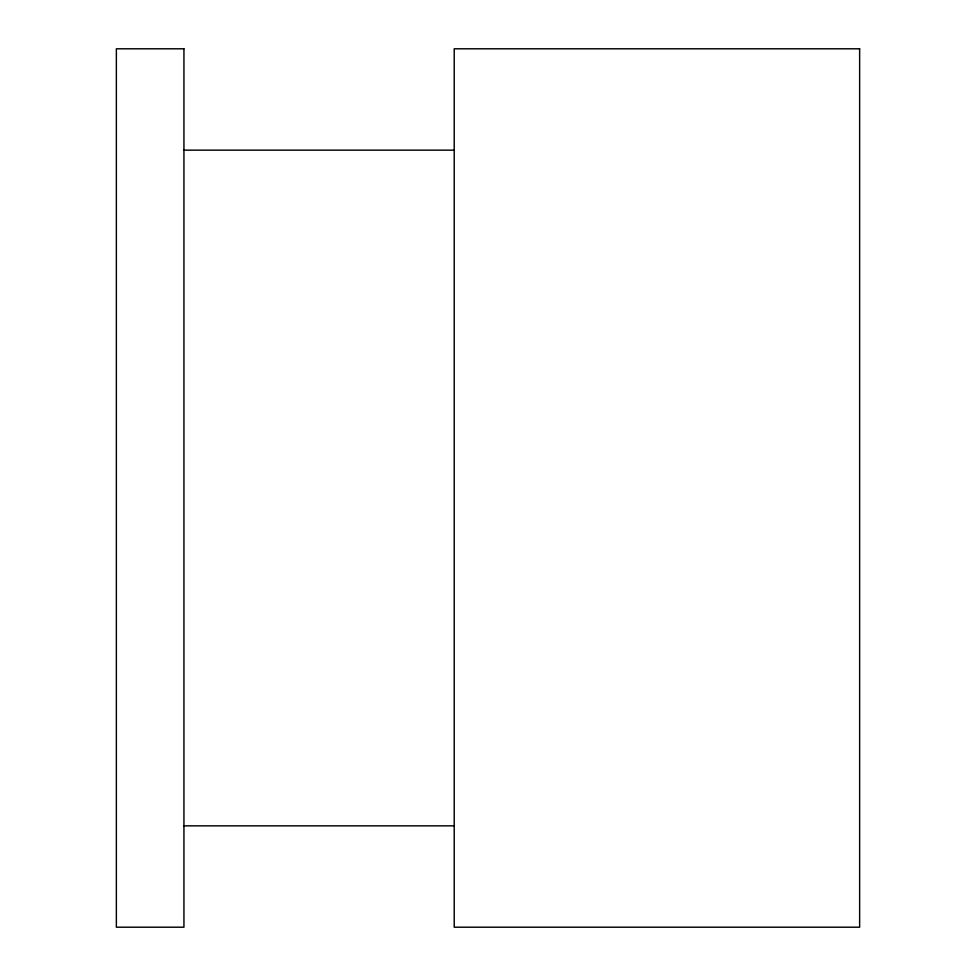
<?xml version="1.0" encoding="UTF-8"?>
<svg xmlns="http://www.w3.org/2000/svg" width="976" height="976" viewBox="0 0 976 976"><rect width="100%" height="100%" fill="white"/><g stroke="black" fill="none" stroke-linecap="round" stroke-linejoin="round"><path stroke-width="1.46" d="M183.939 150.158L454.218 150.158M183.939 825.842L454.218 825.842M183.939 48.8L116.364 48.8L116.364 927.2L183.939 927.2L183.939 48.8M859.636 48.8L454.218 48.8L454.218 927.2L859.636 927.2L859.636 48.8"/></g></svg>
